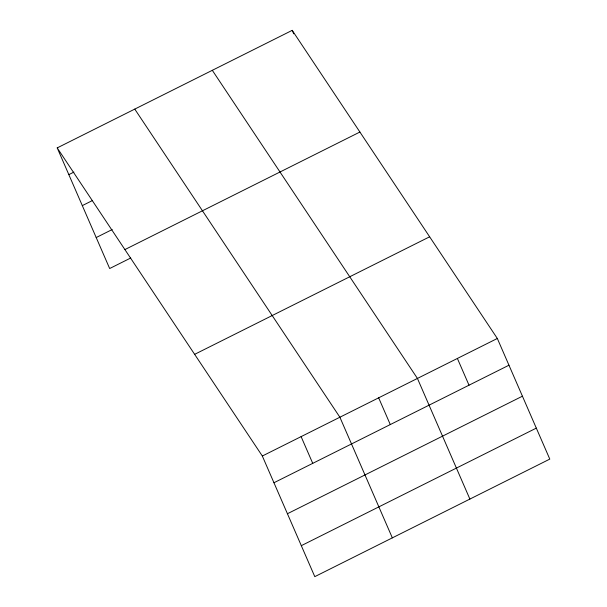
<?xml version="1.0" encoding="UTF-8"?>
<svg xmlns="http://www.w3.org/2000/svg" width="607" height="607" viewBox="0 0 607 607"><rect width="100%" height="100%" fill="white"/><g stroke="black" fill="none" stroke-linecap="round" stroke-linejoin="round"><path stroke-width="0.91" d="M57.21 147.896L292.21 30.35L497.33 338.471L549.79 459.104L314.79 576.65L262.33 456.016L57.21 147.896L109.67 268.529L130.74 257.99M68.834 174.626L73.895 172.1M82.309 205.614L92.423 200.553M96.194 237.542L112.212 229.529M124.905 249.576L359.905 132.03M194.642 354.336L429.642 236.791M262.33 456.016L497.33 338.471M273.954 482.747L508.962 365.209M287.43 513.734L522.43 396.196M301.315 545.663L536.315 428.117M212.313 70.313L417.434 378.434L469.886 499.075M134.762 109.101L339.882 417.221L392.334 537.863M457.382 358.456L469.006 385.187M292.21 30.35L293.712 33.802M378.662 397.828L390.286 424.566M301.11 436.623L312.734 463.353"/></g></svg>
